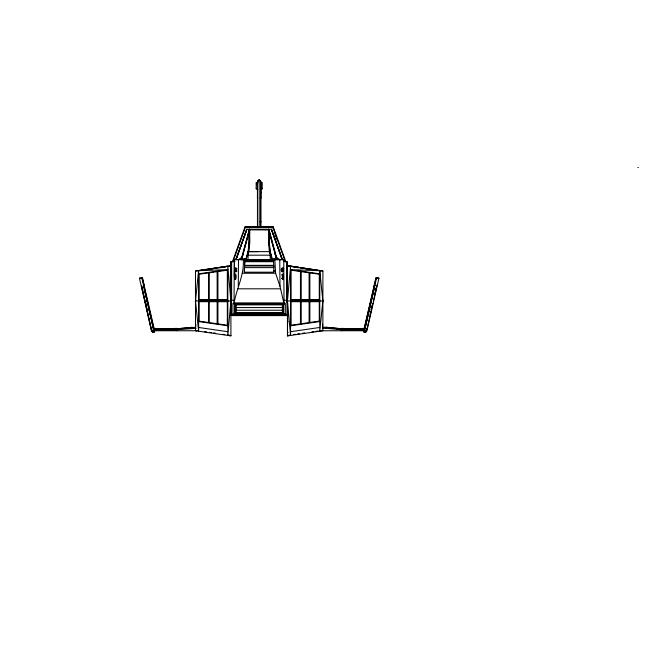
<?xml version="1.0" encoding="UTF-8"?>
<svg xmlns="http://www.w3.org/2000/svg" width="672" height="672" viewBox="0 0 672 672"><rect width="100%" height="100%" fill="white"/><g stroke="black" fill="none" stroke-linecap="round" stroke-linejoin="round"><path stroke-width="1.01" d="M154.35 330.75L154.35 329.078M208.505 322.493L208.505 301.703M208.505 299.62L208.505 272.891M230.798 297.377L230.798 261.576L235.066 261.576M232.949 314.118L232.949 303.29L235.158 304.87L235.158 313.009L232.949 314.118L285.306 314.118L285.306 303.29L283.097 304.87L283.097 313.009L285.306 314.118M234.276 276.226L234.503 259.51L283.752 259.51L284.029 303.736L234.234 303.736L234.058 302.896L234.276 259.711L283.979 259.711M235.872 312.908L235.872 304.87L235.872 312.908L282.383 312.908L282.383 304.87M244.289 272.084L244.432 267.338M248.044 259.51L248.044 251.63L258.149 251.63M249.488 229.27L249.95 229.606M265.398 314.983L252.857 315.403L265.398 315.176M269.447 251.908L268.447 242.281L268.993 229.824L269.304 242.626L270.346 252.638L269.749 252.932M269.111 232.092L276.436 258.72L268.993 229.824L268.867 242.021L270.665 255.091M284.029 303.736L279.989 286.28L279.762 259.711M282.601 279.275L282.601 274.092L283.458 274.092L283.458 279.275L281.484 278.41M287.456 264.617L287.456 300.266L284.054 300.266M364.022 329.078L364.031 330.75M154.048 331.036L154.661 330.8L154.686 329.297C156.484 331.178 151.343 331.271 153.258 331.22M364.031 329.725L341.435 329.725L326.248 328.314L326.298 327.298L322.61 327.298L322.61 324.064M365.081 328.709L341.426 328.709L341.477 330.75M284.206 302.896L234.058 302.896C236.729 288.347 244.297 274.89 243.289 259.795L243.44 259.711M244.742 260.82L244.524 267.616L273.731 267.616L273.731 265.356L244.524 265.356L244.524 265.978L273.731 265.978M287.456 300.955L290.564 266.372L290.564 335.446L287.456 300.955L290.564 300.955M230.824 302.005L227.816 335.446L227.816 266.372L230.824 299.939M326.248 327.852L326.298 327.298L341.477 328.709M198.61 273.832L227.816 269.615L198.61 270.707L198.61 331.204L195.51 300.955L198.576 270.472M319.763 270.707L322.862 300.955L319.763 331.204L319.763 270.707L290.564 269.615L319.763 273.832M248.43 251.21L249.388 242.021L249.27 229.824L269.027 229.975L268.775 229.034L268.304 229.606M248.808 251.908L249.808 242.281L249.69 230.118L249.228 229.975L241.802 258.72L248.875 233.075M271.874 259.694L270.581 253.529M319.763 270.749L319.796 270.472M196.291 330.859L196.367 330.422M230.992 335.462L230.126 335.782M322.862 271.16L287.498 265.675L322.904 270.925L322.862 330.75L287.456 335.899L287.381 335.462L290.438 335.017M290.598 266.137L317.747 270.43M364.451 330.422L374.842 284.92L374.161 285.247M364.526 330.38L376.58 277.628L378.924 278.174L366.878 330.926L364.006 330.632L366.551 330.91L370.398 314.093M370.625 313.102L372.876 303.215M373.33 301.232L376.27 288.38M246.238 259.51L245.7 259.711L248.044 251.639L270.211 251.639L272.555 259.711L272.017 259.51M364.157 328.759L375.85 277.981L376.58 277.628M374.472 285.365L363.712 330.8L365.845 331.229L363.686 330.784L365.761 331.271M374.455 285.071L376.043 278.275M364.963 328.616L369.214 310.372M369.667 308.356L373.212 293.152M373.674 291.127L374.749 284.97L364.148 330.565L366.265 331.044L366.736 329.02M366.232 331.044L366.702 329.02M374.598 294.882L375.043 292.975M375.413 291.53L376.942 285.407M370.028 314.832L370.734 311.8M374.741 294.571L376.858 285.449M249.69 230.118L249.472 230.958L248.833 230.521L249.564 230.076M246.523 257.981C249.312 249.11 248.959 239.711 248.833 230.521M249.472 233.579L249.27 232.47L248.833 233.159L249.446 233.562L249.69 232.756M241.55 259.711L241.08 259.61L249.488 229.034L249.589 231.126M249.589 243.02L249.388 242.021L248.951 242.626L249.522 242.978M235.78 259.619L246.842 229.27L236.065 259.636L237.434 255.763M237.132 256.729L246.842 229.27L235.948 259.619M232.453 261.685L245.07 226.716L273.185 226.716L285.802 261.685M233.016 261.576L245.44 227.245L245.07 226.716M242.768 255.167L241.08 259.61M279.989 286.28L275.621 273.252L274.814 259.711M285.239 261.576L272.815 227.245L273.185 226.716M260.568 226.498L260.568 182.498L262.223 182.498L262.223 188.756L260.568 189.101M248.312 252.319L247.909 252.638L248.506 252.932M236.216 270.816L236.216 268.061L235.36 268.061L235.36 271.757L236.989 270.892M234.797 279.275L235.922 278.41L235.922 274.957L234.797 274.092L234.797 279.275L235.662 279.275L235.662 274.092L234.797 274.092M282.895 271.757L281.266 270.892L281.266 268.926L282.895 268.061L282.895 271.757L282.038 271.757L282.038 268.061L282.895 268.061M281.484 274.957L283.458 274.092M268.565 232.756L268.993 232.47L269.422 233.159M238.014 259.862L242.407 256.998M258.964 180.256L258.812 180.34A2.428 2.428 0 0 0 258.602 180.482M378.924 278.174L375.85 277.981M376.513 285.793L377.194 285.466L376.513 285.382M260.912 227.195L260.912 182.498A3.234 2.89 0 0 0 260.476 180.919L259.19 179.903L257.905 180.919A3.234 2.89 0 0 0 257.46 182.498L257.46 227.178M272.908 227.984L273.546 227.724M285.155 261.836L285.802 261.576M143.489 285.558L144.094 285.323L143.514 285.457M144.094 285.197L154.661 330.8L153.863 328.474L154.367 330.632L151.494 330.926L139.448 278.174L142.523 277.981L144.211 285.247L143.531 284.92L153.922 330.422M142.523 277.981L139.448 278.174M141.548 285.449L151.578 330.968M151.494 330.926L154.367 330.632M154.61 330.75L152.527 331.229L154.686 330.784M152.393 332.338L154.468 331.859M152.636 332.455L154.711 331.976M200.634 270.43L227.774 266.137M210.748 269.212L212.755 268.892M219.484 267.834L221.802 267.464M223.616 267.179L225.826 266.834M230.874 265.675L195.468 270.925L195.51 330.75L230.916 335.899L230.916 314.37M195.51 271.16L230.916 265.91L230.126 266.028M290.564 325.786L319.763 321.544M290.564 331.708L319.763 327.466M293.496 334.572L295.529 334.278M297.57 333.976L299.603 333.682M302.66 333.236L304.693 332.942M311.825 331.901L313.866 331.607M315.899 331.313L317.932 331.019M153.292 328.709L176.946 328.709L195.762 327.298L195.762 324.064M156.265 328.852L156.265 328.415L154.619 328.415L154.619 328.852L176.896 328.852L192.074 327.298L192.133 327.852M179.97 328.986L181.994 328.801M187.345 328.297L189.244 328.121M196.073 328.314L176.946 329.725L154.35 329.725M637.846 167.53L638.4 167.53M257.804 182.498L256.158 182.498L256.158 188.756L257.804 189.101M257.552 183.263L257.46 183.263A4.788 4.788 0 0 1 257.46 182.498A2.654 2.654 0 0 1 259.19 179.903A2.654 2.654 0 0 1 260.912 182.498A4.788 4.788 0 0 1 260.879 183.221L260.828 198.139M256.158 188.756L257.485 189.101L257.132 182.498M262.223 188.756L260.887 189.101L261.24 182.498M260.492 192.469L260.912 192.469M257.46 198.139L257.552 182.498M260.182 198.139L260.912 198.139M260.182 221.34L260.912 221.34M260.182 221.978L260.912 221.978M245.44 227.245L272.815 227.245M246.8 229.27L271.454 229.27L282.484 259.619M248.044 255.184L270.211 255.184M246.296 258.871L241.038 258.871L241.038 259.711M271.967 258.871L277.217 258.871L277.217 259.711M243.289 259.795L274.966 259.795M273.47 261.282L244.784 261.282L244.289 272.194L273.974 272.194L273.974 270.304M284.063 261.576L287.456 261.576L287.456 335.899L288.246 335.782M287.456 265.91L288.246 266.028M235.36 268.926L236.216 268.926M235.36 268.061L236.989 268.926M282.038 268.926L282.895 268.926M235.36 271.757L236.216 271.757M242.642 273.252L275.621 273.252M237.922 288.809L280.333 288.809M198.61 300.107L227.816 300.107M290.564 300.107L319.763 300.107M230.798 300.266L234.2 300.266M195.51 300.955L198.61 300.955M227.816 300.955L230.916 300.955M319.763 300.955L322.862 300.955M198.61 301.216L227.816 301.216M290.564 301.216L319.763 301.216M230.798 302.14L231.344 302.14L231.344 300.266M283.097 304.87L235.158 304.87L235.158 313.009L283.097 313.009M235.872 307.549L282.383 307.549M235.872 310.229L282.383 310.229M287.456 315.084L288.095 315.084M287.456 321.594L288.095 321.594M322.3 328.314L326.248 328.314M326.298 327.298L341.477 328.852L363.754 328.852L363.754 328.415L362.107 328.415L362.107 328.852M197.198 330.75L153.292 330.75A1.436 1.436 0 0 1 152.981 330.28M320.561 330.75L365.081 330.75A1.436 1.436 0 0 0 365.392 330.28M287.456 330.918L287.725 314.387M287.456 332.346L288.246 332.346M329.137 328.121L331.027 328.297M336.386 328.801L338.402 328.986M198.61 321.544L227.816 325.786M198.61 327.466L227.816 331.708M204.515 331.607L206.548 331.901M209.605 332.346L211.638 332.648M213.679 332.942L215.712 333.236M222.844 334.278L224.876 334.572M227.934 335.017L229.975 335.311M292.547 266.834L294.756 267.179M296.57 267.464L298.897 267.834M300.964 268.162L303.03 268.489M305.617 268.892L307.625 269.212M363.905 331.859L365.98 332.338M363.661 331.976L365.744 332.455M249.362 229.463L268.892 229.463L276.906 258.619M374.279 285.323L374.892 285.558M232.453 261.576L233.1 261.836M259.417 180.247L259.56 180.34A2.428 2.428 0 0 1 260.282 181.045M275.848 256.998L280.241 259.862M143.405 284.256L143.741 284.953M276.847 258.779L274.428 252.244M275.016 233.612L277.452 240.559M280.82 255.763L282.173 259.636L271.412 229.27L282.307 259.619M271.412 229.27L282.19 259.636M270.623 254.797L269.934 252.235L270.656 254.856M271.076 256.502L271.471 258.065M142.338 278.275L143.917 285.071M143.615 284.962L154.224 330.565L152.107 331.044L151.402 328.003M144.22 289.094L147.764 304.298M148.226 306.323L152.468 324.559M152.93 326.584L153.888 330.641M141.75 286.465L142.691 290.522M146.698 307.742L147.403 310.783M141.792 277.628L153.846 330.38M141.658 286.398L151.822 330.91M322.006 330.422L322.081 330.859M273.512 260.82L273.974 271.681M192.074 327.298L192.125 328.314M176.896 328.709L176.896 330.75M142.229 278.46L142.237 279.258M343.358 328.852L343.358 328.415L341.477 328.415L341.477 328.852M309.868 272.891L309.868 299.62M309.868 301.703L309.868 322.493M309.103 272.782L309.103 299.62M309.103 301.703L309.103 322.602M301.216 271.639L301.216 299.62M301.216 301.703L301.216 323.753M300.451 271.53L300.451 299.62M300.451 301.703L300.451 323.862M287.204 300.266L287.204 302.14M287.087 302.14L287.087 314.958L286.432 315.613L231.823 315.613L231.176 314.958L231.176 302.14M286.919 300.266L286.919 302.14L287.456 302.14L287.456 314.958L230.798 314.958L230.798 261.576M286.625 261.576L286.625 300.266M282.341 274.957L282.341 278.41M281.778 268.926L281.778 270.892M274.033 258.871L274.033 259.711M270.211 251.63L270.211 259.51M259.19 179.903L259.19 226.649M244.222 258.871L244.222 259.711M238.493 259.711L238.274 286.28M236.477 268.926L236.477 270.892M231.63 261.576L231.63 300.266M231.059 300.266L231.059 302.14M217.921 271.53L217.921 299.62M217.921 301.703L217.921 323.862M217.157 271.639L217.157 299.62M217.157 301.703L217.157 323.753M209.269 272.782L209.269 299.62M209.269 301.703L209.269 322.602M176.896 328.852L176.896 328.415L175.014 328.415L175.014 328.852M154.426 328.709L154.426 330.75M153.485 330.75A1.436 1.436 0 0 1 153.166 330.28M365.207 330.28A1.436 1.436 0 0 1 364.896 330.75M257.72 181.986A2.428 2.428 0 0 0 257.687 182.498A4.561 4.561 0 0 0 257.72 183.187M257.779 181.734A2.428 2.428 0 0 1 258.418 180.65M260.408 181.264A2.428 2.428 0 0 1 260.686 182.498A4.561 4.561 0 0 1 260.652 183.187M234.578 304.265L234.578 313.622L283.676 313.622L283.676 304.265L234.578 304.265M372.12 305.718L371.179 309.767L372.145 305.718M248.228 252.386L247.388 255.679L248.228 252.386M268.867 242.021L268.666 243.02L269.304 242.626L268.867 242.021M319.276 321.124L291.043 325.231L291.043 301.703L319.276 301.703L319.276 321.124M227.329 270.169L199.097 274.243L199.097 299.62L227.329 299.62L227.329 270.169M273.47 261.148L244.784 261.148L244.784 261.702L273.47 261.702L273.47 261.148M319.276 299.62L291.043 299.62L291.043 270.169L319.276 274.243L319.276 299.62M195.796 300.628L195.325 301.174L195.796 300.628M323.056 300.628L322.577 301.174L323.056 300.628M227.329 301.703L199.097 301.703L199.097 321.124L227.329 325.231L227.329 301.703M146.252 305.718L145.312 301.661L146.227 305.718"/></g></svg>
